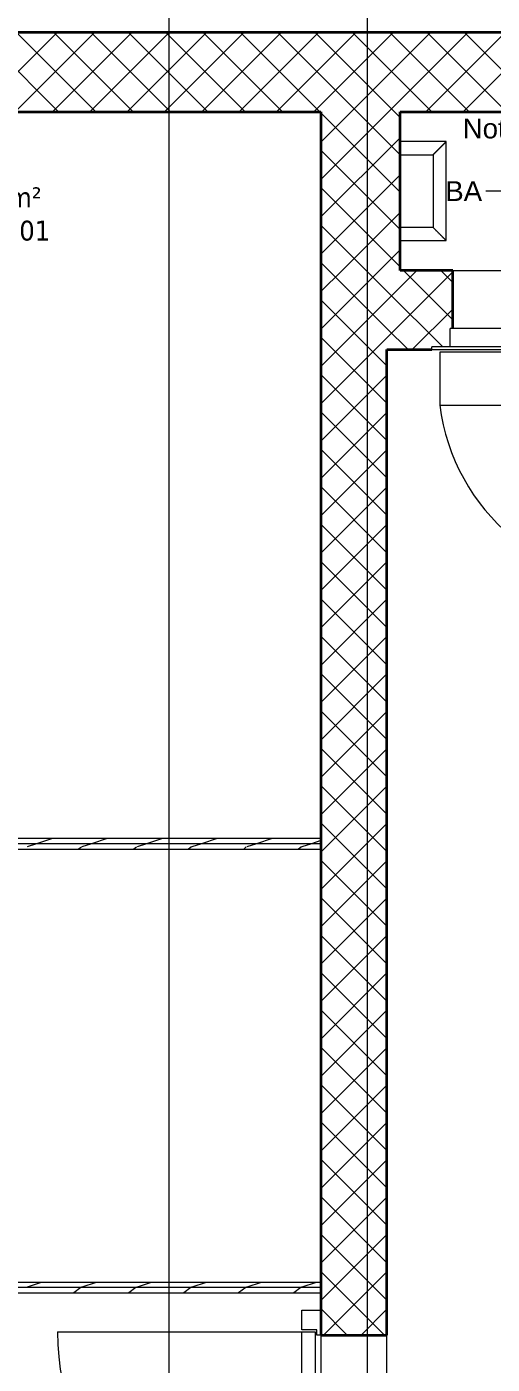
# Model space of a CAD drawing. Extents: x -1907 to 937, y -179 to 966.
# Drawn here: x -356.4 to -321.2, y 793 to 894.2 of the extents above; entities that cross this region are included whole.
import ezdxf
from ezdxf.lldxf.tags import DXFTag

# ---------------------------------------------------------------- set-up
doc = ezdxf.new("R2010")
doc.units = 0
doc.layers.get('0').update_dxf_attribs({"lineweight": 13})
for name, color, linetype, lineweight in [('A-____-NOTE-TEXT', 7, 'Continuous', 9), ('A-AREA-____-IDEN', 7, 'Continuous', 5), ('A-DETL-____-THIN', 7, 'Continuous', 9), ('A-DOOR-____-HDLN', 7, '_Verdeckte Linien_', 9), ('A-DOOR-____-OTLN', 7, 'Continuous', 9), ('A-DOOR-FRAM-MCUT', 7, 'Continuous', 9), ('A-DOOR-FRAM-OTLN', 7, 'Continuous', 9), ('A-DOOR-OPNG-OTLN', 7, 'Continuous', 9), ('A-WALL-____-MCUT', 7, 'Continuous', 35), ('A-WALL-____-PATT', 7, 'Continuous', 35), ('A-WALL-FNSH-MCUT', 7, 'Continuous', 35), ('I-WALL-____-OTLN', 7, 'Continuous', 9), ('S-GRID-____-OTLN', 7, 'Continuous', 5), ('Vertikale Erschließung', 7, 'Continuous', 9)]:
    doc.layers.add(name, color=color, linetype=linetype, lineweight=lineweight)
doc.styles.get("Standard").update_dxf_attribs({"font": 'arial.ttf'})
tags = doc.linetypes.add('_Rasterlinie_', pattern=[0.375, 0.2, -0.05, 0.075, -0.05]).pattern_tags.tags
tags[10:11] = [DXFTag(74, 4), DXFTag(75, 0), DXFTag(340, '0'), DXFTag(46, 1.0), DXFTag(50, 0.0), DXFTag(44, 0.0), DXFTag(45, 0.0)]
tags[8:9] = [DXFTag(74, 4), DXFTag(75, 0), DXFTag(340, '0'), DXFTag(46, 1.0), DXFTag(50, 0.0), DXFTag(44, 0.0), DXFTag(45, 0.0)]
tags[6:7] = [DXFTag(74, 4), DXFTag(75, 0), DXFTag(340, '0'), DXFTag(46, 1.0), DXFTag(50, 0.0), DXFTag(44, 0.0), DXFTag(45, 0.0)]
tags[4:5] = [DXFTag(74, 4), DXFTag(75, 0), DXFTag(340, '0'), DXFTag(46, 1.0), DXFTag(50, 0.0), DXFTag(44, 0.0), DXFTag(45, 0.0)]
tags = doc.linetypes.add('_Verdeckte Linien_', pattern=[0.15, 0.1, -0.05]).pattern_tags.tags
tags[6:7] = [DXFTag(74, 4), DXFTag(75, 0), DXFTag(340, '0'), DXFTag(46, 1.0), DXFTag(50, 0.0), DXFTag(44, 0.0), DXFTag(45, 0.0)]
tags[4:5] = [DXFTag(74, 4), DXFTag(75, 0), DXFTag(340, '0'), DXFTag(46, 1.0), DXFTag(50, 0.0), DXFTag(44, 0.0), DXFTag(45, 0.0)]
tags = doc.linetypes.add('Strich Punkt fein', pattern=[0.2, 0.1, -0.05, 0, -0.05]).pattern_tags.tags
tags[10:11] = [DXFTag(74, 4), DXFTag(75, 0), DXFTag(340, '0'), DXFTag(46, 1.0), DXFTag(50, 0.0), DXFTag(44, 0.0), DXFTag(45, 0.0)]
tags[8:9] = [DXFTag(74, 4), DXFTag(75, 0), DXFTag(340, '0'), DXFTag(46, 1.0), DXFTag(50, 0.0), DXFTag(44, 0.0), DXFTag(45, 0.0)]
tags[6:7] = [DXFTag(74, 4), DXFTag(75, 0), DXFTag(340, '0'), DXFTag(46, 1.0), DXFTag(50, 0.0), DXFTag(44, 0.0), DXFTag(45, 0.0)]
tags[4:5] = [DXFTag(74, 4), DXFTag(75, 0), DXFTag(340, '0'), DXFTag(46, 1.0), DXFTag(50, 0.0), DXFTag(44, 0.0), DXFTag(45, 0.0)]

# ---------------------------------------------------------------- blocks, each defined once
blk = doc.blocks.new('Referenz-A0UJ2810XE', base_point=(-1920.13, -159.41))
at = {"layer": 'A-____-NOTE-TEXT', "color": 0, "linetype": 'Continuous', "lineweight": 5, "ltscale": 0.13}
blk.add_line((-318.66, 881.75), (-321.66, 881.75), dxfattribs=at)
at = {"layer": 'A-DETL-____-THIN', "color": 0, "linetype": 'Continuous', "ltscale": 0.13}
for p, q in [((-311.16, 869.55), (-325.16, 869.55)), ((-325.16, 869.55), (-325.16, 865.55)), ((-325.16, 865.55), (-311.16, 865.55))]:
    blk.add_line(p, q, dxfattribs=at)
at = {"layer": 'A-DOOR-____-HDLN', "color": 0, "linetype": '_Verdeckte Linien_', "ltscale": 0.13}
blk.add_ellipse((-309.66, 867.55), major_axis=(-15.5, -2), ratio=1, start_param=0, end_param=2.96706, dxfattribs=at)
at = {"layer": 'A-DOOR-____-OTLN', "color": 0, "linetype": 'Continuous', "ltscale": 0.13}
for p, q in [((-335.6, 795.41), (-334.6, 795.41)), ((-335.6, 776.89), (-335.6, 795.41)), ((-334.6, 795.41), (-334.6, 776.89))]:
    blk.add_line(p, q, dxfattribs=at)
at = {"layer": 'A-DOOR-____-OTLN', "color": 0, "linetype": 'Strich Punkt fein', "ltscale": 0.13}
for p, q in [((-334.16, 795.15), (-334.16, 777.15)), ((-329.16, 777.15), (-329.16, 795.15))]:
    blk.add_line(p, q, dxfattribs=at)
at = {"layer": 'A-DOOR-FRAM-MCUT', "color": 0, "linetype": 'Continuous', "ltscale": 0.13}
for p, q in [((-335.6, 797.05), (-334.16, 797.05)), ((-335.6, 795.55), (-335.6, 797.05)), ((-334.16, 797.05), (-334.16, 795.15)), ((-334.46, 795.55), (-335.6, 795.55)), ((-334.46, 795.15), (-334.46, 795.55)), ((-334.16, 795.15), (-334.46, 795.15))]:
    blk.add_line(p, q, dxfattribs=at)
at = {"layer": 'A-DOOR-FRAM-OTLN', "color": 0, "linetype": 'Continuous', "ltscale": 0.13}
for p, q in [((-324.36, 869.95), (-324.36, 871.35)), ((-311.96, 871.35), (-324.36, 871.35)), ((-325.76, 869.75), (-325.76, 869.95)), ((-310.56, 869.95), (-325.76, 869.95)), ((-325.76, 869.75), (-310.56, 869.75))]:
    blk.add_line(p, q, dxfattribs=at)
at = {"layer": 'A-DOOR-OPNG-OTLN', "color": 0, "linetype": 'Continuous', "ltscale": 0.13}
blk.add_line((-354.12, 795.41), (-335.6, 795.41), dxfattribs=at)
blk.add_ellipse((-335.6, 795.41), major_axis=(-18.52, 0), ratio=1, start_param=0, end_param=1.570796, dxfattribs=at)
at = {"layer": 'A-WALL-____-MCUT', "color": 0, "linetype": 'Continuous', "ltscale": 0.35}
for p, q in [((256.94, 893.75), (-1656.95, 893.75)), ((-396.96, 887.75), (-334.16, 887.75)), ((-334.16, 887.75), (-334.16, 795.15)), ((-328.16, 887.75), (-312.16, 887.75)), ((-328.16, 875.75), (-328.16, 887.75)), ((-324.16, 875.75), (-328.16, 875.75)), ((-324.16, 871.35), (-324.16, 875.75)), ((-329.16, 795.15), (-329.16, 869.75)), ((-329.16, 869.75), (-325.76, 869.75)), ((-334.16, 795.15), (-329.16, 795.15))]:
    blk.add_line(p, q, dxfattribs=at)
at = {"layer": 'A-WALL-____-MCUT', "color": 0, "linetype": 'Continuous', "lineweight": 9, "ltscale": 0.13}
for p, q in [((-334.16, 832.35), (-388.36, 832.35)), ((-334.16, 798.75), (-388.36, 798.75))]:
    blk.add_line(p, q, dxfattribs=at)
at = {"layer": 'A-WALL-____-PATT', "color": 0, "linetype": 'Continuous', "lineweight": 9, "ltscale": 0.13}
for p, q in [((-360.15, 887.75), (-354.15, 893.75)), ((-354.04, 887.75), (-360.04, 893.75)), ((-357.32, 887.75), (-351.32, 893.75)), ((-351.22, 887.75), (-357.22, 893.75)), ((-354.49, 887.75), (-348.49, 893.75)), ((-348.39, 887.75), (-354.39, 893.75)), ((-351.66, 887.75), (-345.66, 893.75)), ((-345.56, 887.75), (-351.56, 893.75)), ((-348.83, 887.75), (-342.83, 893.75)), ((-342.73, 887.75), (-348.73, 893.75)), ((-346.01, 887.75), (-340.01, 893.75)), ((-339.9, 887.75), (-345.9, 893.75)), ((-343.18, 887.75), (-337.18, 893.75)), ((-337.07, 887.75), (-343.07, 893.75)), ((-340.35, 887.75), (-334.35, 893.75)), ((-334.25, 887.75), (-340.25, 893.75)), ((-337.52, 887.75), (-331.52, 893.75)), ((-331.42, 887.75), (-337.42, 893.75)), ((-334.69, 887.75), (-328.69, 893.75)), ((-328.59, 887.75), (-334.59, 893.75)), ((-331.86, 887.75), (-325.86, 893.75)), ((-325.76, 887.75), (-331.76, 893.75)), ((-329.03, 887.75), (-323.03, 893.75)), ((-322.93, 887.75), (-328.93, 893.75)), ((-326.21, 887.75), (-320.21, 893.75)), ((-320.1, 887.75), (-326.1, 893.75)), ((-323.38, 887.75), (-317.38, 893.75)), ((-317.28, 887.75), (-323.28, 893.75)), ((-334.16, 885.45), (-331.86, 887.75)), ((-334.16, 882.62), (-329.03, 887.75)), ((-328.16, 881.67), (-334.16, 887.67)), ((-328.16, 884.49), (-331.42, 887.75)), ((-328.16, 887.32), (-328.59, 887.75)), ((-334.16, 879.79), (-328.16, 885.79)), ((-328.16, 878.84), (-334.16, 884.84)), ((-334.16, 876.97), (-328.16, 882.97)), ((-328.16, 876.01), (-334.16, 882.01)), ((-332.55, 875.75), (-328.16, 880.14)), ((-330.73, 875.75), (-334.16, 879.18)), ((-329.72, 875.75), (-328.16, 877.31)), ((-333.56, 875.75), (-334.16, 876.35)), ((-334.16, 874.14), (-332.55, 875.75)), ((-334.16, 871.31), (-329.72, 875.75)), ((-329.16, 871.35), (-333.56, 875.75)), ((-329.16, 874.18), (-330.73, 875.75)), ((-329.16, 873.48), (-326.89, 875.75)), ((-324.16, 872.01), (-327.9, 875.75)), ((-324.16, 874.84), (-325.07, 875.75)), ((-329.16, 870.65), (-324.16, 875.65)), ((-324.93, 869.95), (-329.16, 874.18)), ((-329.16, 868.52), (-334.16, 873.52)), ((-334.16, 868.48), (-329.16, 873.48)), ((-327.24, 869.75), (-324.16, 872.82)), ((-329.16, 865.7), (-334.16, 870.7)), ((-327.56, 869.75), (-329.16, 871.35)), ((-334.16, 865.65), (-329.16, 870.65)), ((-329.16, 862.87), (-334.16, 867.87)), ((-334.16, 862.82), (-329.16, 867.82)), ((-329.16, 860.04), (-334.16, 865.04)), ((-334.16, 860), (-329.16, 865)), ((-329.16, 857.21), (-334.16, 862.21)), ((-334.16, 857.17), (-329.16, 862.17)), ((-329.16, 854.38), (-334.16, 859.38)), ((-334.16, 854.34), (-329.16, 859.34)), ((-329.16, 851.55), (-334.16, 856.55)), ((-334.16, 851.51), (-329.16, 856.51)), ((-329.16, 848.72), (-334.16, 853.72)), ((-334.16, 848.68), (-329.16, 853.68)), ((-329.16, 845.9), (-334.16, 850.9)), ((-334.16, 845.85), (-329.16, 850.85)), ((-329.16, 843.07), (-334.16, 848.07)), ((-334.16, 843.03), (-329.16, 848.03)), ((-329.16, 840.24), (-334.16, 845.24)), ((-334.16, 840.2), (-329.16, 845.2)), ((-329.16, 837.41), (-334.16, 842.41)), ((-334.16, 837.37), (-329.16, 842.37)), ((-329.16, 834.58), (-334.16, 839.58)), ((-334.16, 834.54), (-329.16, 839.54)), ((-329.16, 831.75), (-334.16, 836.75)), ((-334.16, 831.71), (-329.16, 836.71)), ((-329.16, 828.93), (-334.16, 833.93)), ((-334.16, 828.88), (-329.16, 833.88)), ((-355.7, 832.35), (-356.42, 832.11)), ((-354.5, 832.75), (-355.7, 832.35)), ((-351.54, 832.35), (-352.26, 832.11)), ((-350.34, 832.75), (-351.54, 832.35)), ((-347.37, 832.35), (-348.09, 832.11)), ((-346.17, 832.75), (-347.37, 832.35)), ((-343.21, 832.35), (-343.93, 832.11)), ((-342.01, 832.75), (-343.21, 832.35)), ((-339.04, 832.35), (-339.76, 832.11)), ((-337.84, 832.75), (-339.04, 832.35)), ((-334.88, 832.35), (-335.6, 832.11)), ((-334.16, 832.59), (-334.88, 832.35)), ((-352.3, 832.1), (-352.51, 831.95)), ((-348.14, 832.1), (-348.34, 831.95)), ((-343.97, 832.11), (-344.18, 831.95)), ((-339.81, 832.11), (-340.01, 831.95)), ((-335.64, 832.11), (-335.85, 831.95)), ((-329.16, 826.1), (-334.16, 831.1)), ((-334.16, 826.05), (-329.16, 831.05)), ((-329.16, 823.27), (-334.16, 828.27)), ((-334.16, 823.23), (-329.16, 828.23)), ((-329.16, 820.44), (-334.16, 825.44)), ((-334.16, 820.4), (-329.16, 825.4)), ((-329.16, 817.61), (-334.16, 822.61)), ((-334.16, 817.57), (-329.16, 822.57)), ((-329.16, 814.78), (-334.16, 819.78)), ((-334.16, 814.74), (-329.16, 819.74)), ((-329.16, 811.95), (-334.16, 816.95)), ((-334.16, 811.91), (-329.16, 816.91)), ((-329.16, 809.13), (-334.16, 814.13)), ((-334.16, 809.08), (-329.16, 814.08)), ((-329.16, 806.3), (-334.16, 811.3)), ((-334.16, 806.26), (-329.16, 811.26)), ((-329.16, 803.47), (-334.16, 808.47)), ((-334.16, 803.43), (-329.16, 808.43)), ((-329.16, 800.64), (-334.16, 805.64)), ((-334.16, 800.6), (-329.16, 805.6)), ((-329.16, 797.81), (-334.16, 802.81)), ((-334.16, 797.77), (-329.16, 802.77)), ((-329.33, 795.15), (-334.16, 799.98)), ((-333.95, 795.15), (-329.16, 799.94)), ((-355.35, 799.15), (-356.42, 798.79)), ((-352.3, 798.79), (-352.35, 798.75)), ((-351.18, 799.15), (-352.26, 798.79)), ((-348.13, 798.79), (-348.18, 798.75)), ((-347.02, 799.15), (-348.09, 798.79)), ((-343.97, 798.79), (-344.02, 798.75)), ((-342.85, 799.15), (-343.93, 798.79)), ((-339.8, 798.79), (-339.85, 798.75)), ((-338.69, 799.15), (-339.76, 798.79)), ((-335.64, 798.79), (-335.69, 798.75)), ((-334.52, 799.15), (-335.6, 798.79)), ((-352.35, 798.75), (-352.88, 798.35)), ((-348.18, 798.75), (-348.72, 798.35)), ((-344.02, 798.75), (-344.55, 798.35)), ((-339.85, 798.75), (-340.39, 798.35)), ((-335.69, 798.75), (-336.22, 798.35)), ((-332.16, 795.15), (-334.16, 797.16)), ((-331.12, 795.15), (-329.16, 797.11))]:
    blk.add_line(p, q, dxfattribs=at)
at = {"layer": 'A-WALL-FNSH-MCUT', "color": 0, "linetype": 'Continuous', "lineweight": 9, "ltscale": 0.13}
for p, q in [((-334.16, 832.75), (-364.16, 832.75)), ((-387.96, 831.95), (-334.16, 831.95)), ((-334.16, 799.15), (-387.96, 799.15)), ((-388.76, 798.35), (-334.16, 798.35))]:
    blk.add_line(p, q, dxfattribs=at)
at = {"layer": 'I-WALL-____-OTLN', "color": 0, "linetype": 'Continuous', "ltscale": 0.13}
blk.add_line((-324.16, 875.75), (-312.16, 875.75), dxfattribs=at)
at = {"layer": 'S-GRID-____-OTLN', "color": 0, "linetype": '_Rasterlinie_', "ltscale": 0.13}
for p, q in [((-345.66, 186.65), (-345.66, 950.47)), ((-330.66, 950.47), (-330.66, 577.14))]:
    blk.add_line(p, q, dxfattribs=at)
at = {"layer": 'Vertikale Erschließung', "color": 0, "linetype": 'Continuous', "ltscale": 0.13}
for p, q in [((-324.66, 885.5), (-328.16, 885.5)), ((-325.33, 884.83), (-325.32, 884.84)), ((-325.33, 884.83), (-325.33, 884.83)), ((-325.32, 884.84), (-325.31, 884.85)), ((-325.32, 884.84), (-325.32, 884.84)), ((-325.31, 884.85), (-325.3, 884.86)), ((-325.31, 884.85), (-325.31, 884.85)), ((-325.3, 884.86), (-325.3, 884.87)), ((-325.3, 884.87), (-325.29, 884.87)), ((-325.29, 884.87), (-325.29, 884.88)), ((-325.29, 884.88), (-325.28, 884.88)), ((-325.28, 884.88), (-325.27, 884.89)), ((-325.27, 884.89), (-325.26, 884.9)), ((-325.27, 884.89), (-325.27, 884.89)), ((-325.26, 884.9), (-325.25, 884.91)), ((-325.26, 884.9), (-325.26, 884.9)), ((-325.25, 884.91), (-325.24, 884.92)), ((-325.25, 884.91), (-325.25, 884.91)), ((-325.24, 884.92), (-325.23, 884.93)), ((-325.24, 884.92), (-325.24, 884.92)), ((-325.23, 884.93), (-325.22, 884.94)), ((-325.23, 884.93), (-325.23, 884.93)), ((-325.22, 884.94), (-325.22, 884.95)), ((-325.22, 884.95), (-325.21, 884.95)), ((-325.21, 884.95), (-325.2, 884.96)), ((-325.2, 884.96), (-325.19, 884.97)), ((-325.2, 884.96), (-325.2, 884.96)), ((-325.19, 884.97), (-325.18, 884.98)), ((-325.19, 884.97), (-325.19, 884.97)), ((-325.18, 884.98), (-325.17, 884.99)), ((-325.18, 884.98), (-325.18, 884.98)), ((-325.17, 884.99), (-325.16, 885)), ((-325.17, 884.99), (-325.17, 884.99)), ((-325.16, 885), (-325.16, 885.01)), ((-325.16, 885.01), (-325.15, 885.01)), ((-325.15, 885.01), (-325.15, 885.02)), ((-325.15, 885.02), (-325.14, 885.02)), ((-325.14, 885.02), (-325.13, 885.03)), ((-325.13, 885.03), (-325.12, 885.04)), ((-325.13, 885.03), (-325.13, 885.03)), ((-325.12, 885.04), (-325.11, 885.05)), ((-325.12, 885.04), (-325.12, 885.04)), ((-325.11, 885.05), (-325.1, 885.06)), ((-325.11, 885.05), (-325.11, 885.05)), ((-325.1, 885.06), (-325.1, 885.07)), ((-325.1, 885.07), (-325.09, 885.07)), ((-325.09, 885.07), (-325.09, 885.08)), ((-325.09, 885.08), (-325.08, 885.08)), ((-325.08, 885.08), (-325.07, 885.09)), ((-325.07, 885.09), (-325.06, 885.1)), ((-325.07, 885.09), (-325.07, 885.09)), ((-325.06, 885.1), (-325.05, 885.11)), ((-325.06, 885.1), (-325.06, 885.1)), ((-325.05, 885.11), (-325.04, 885.12)), ((-325.05, 885.11), (-325.05, 885.11)), ((-325.04, 885.12), (-325.03, 885.13)), ((-325.04, 885.12), (-325.04, 885.12)), ((-325.03, 885.13), (-325.02, 885.14)), ((-325.03, 885.13), (-325.03, 885.13)), ((-325.02, 885.14), (-325.02, 885.15)), ((-325.02, 885.15), (-325.01, 885.15)), ((-325.01, 885.15), (-325.01, 885.16)), ((-325.01, 885.16), (-325, 885.16)), ((-325, 885.16), (-325, 885.17)), ((-325, 885.17), (-324.99, 885.17)), ((-324.99, 885.17), (-324.99, 885.18)), ((-324.99, 885.18), (-324.98, 885.18)), ((-324.98, 885.18), (-324.98, 885.19)), ((-324.98, 885.19), (-324.97, 885.19)), ((-324.97, 885.19), (-324.96, 885.2)), ((-324.96, 885.2), (-324.95, 885.21)), ((-324.96, 885.2), (-324.96, 885.2)), ((-324.95, 885.21), (-324.94, 885.22)), ((-324.95, 885.21), (-324.95, 885.21)), ((-324.94, 885.22), (-324.94, 885.23)), ((-324.94, 885.23), (-324.93, 885.23)), ((-324.94, 885.22), (-324.94, 885.22)), ((-324.93, 885.23), (-324.93, 885.24)), ((-324.93, 885.24), (-324.92, 885.24)), ((-324.92, 885.24), (-324.92, 885.25)), ((-324.92, 885.25), (-324.91, 885.25)), ((-324.91, 885.25), (-324.9, 885.26)), ((-324.91, 885.25), (-324.91, 885.25)), ((-324.9, 885.26), (-324.89, 885.27)), ((-324.9, 885.26), (-324.9, 885.26)), ((-324.89, 885.27), (-324.88, 885.28)), ((-324.89, 885.27), (-324.89, 885.27)), ((-324.88, 885.28), (-324.87, 885.29)), ((-324.88, 885.28), (-324.88, 885.28)), ((-324.87, 885.29), (-324.87, 885.3)), ((-324.87, 885.3), (-324.86, 885.3)), ((-324.87, 885.29), (-324.87, 885.29)), ((-324.86, 885.3), (-324.85, 885.31)), ((-324.86, 885.3), (-324.86, 885.3)), ((-324.85, 885.31), (-324.84, 885.32)), ((-324.84, 885.32), (-324.83, 885.33)), ((-324.83, 885.33), (-324.82, 885.34)), ((-324.82, 885.34), (-324.82, 885.35)), ((-324.82, 885.35), (-324.81, 885.35)), ((-324.81, 885.35), (-324.8, 885.36)), ((-324.8, 885.36), (-324.8, 885.37)), ((-324.8, 885.37), (-324.79, 885.37)), ((-324.8, 885.36), (-324.8, 885.36)), ((-324.79, 885.37), (-324.79, 885.38)), ((-324.79, 885.38), (-324.78, 885.38)), ((-324.79, 885.37), (-324.79, 885.37)), ((-324.78, 885.38), (-324.77, 885.39)), ((-324.78, 885.38), (-324.78, 885.38)), ((-324.77, 885.39), (-324.76, 885.4)), ((-324.77, 885.39), (-324.77, 885.39)), ((-324.77, 885.39), (-324.77, 885.39)), ((-324.76, 885.4), (-324.75, 885.41)), ((-324.76, 885.4), (-324.76, 885.4)), ((-324.75, 885.41), (-324.75, 885.42)), ((-324.75, 885.42), (-324.74, 885.42)), ((-324.74, 885.42), (-324.73, 885.43)), ((-324.73, 885.43), (-324.72, 885.44)), ((-324.73, 885.43), (-324.73, 885.43)), ((-324.72, 885.44), (-324.71, 885.45)), ((-324.72, 885.44), (-324.72, 885.44)), ((-324.71, 885.45), (-324.7, 885.46)), ((-324.71, 885.45), (-324.71, 885.45)), ((-324.7, 885.46), (-324.7, 885.47)), ((-324.7, 885.47), (-324.69, 885.47)), ((-324.7, 885.46), (-324.7, 885.46)), ((-324.69, 885.47), (-324.68, 885.48)), ((-324.69, 885.47), (-324.69, 885.47)), ((-324.68, 885.48), (-324.67, 885.49)), ((-324.68, 885.48), (-324.68, 885.48)), ((-324.68, 885.48), (-324.68, 885.48)), ((-324.67, 885.49), (-324.67, 885.5)), ((-324.67, 885.5), (-324.66, 885.5)), ((-324.67, 885.49), (-324.67, 885.49)), ((-324.66, 878), (-324.66, 885.5)), ((-324.66, 885.5), (-324.66, 885.5)), ((-324.66, 885.5), (-324.66, 885.5)), ((-328.16, 884.5), (-325.66, 884.5)), ((-325.66, 884.5), (-325.65, 884.51)), ((-325.66, 884.5), (-325.66, 879)), ((-325.66, 884.5), (-325.66, 884.5)), ((-325.66, 884.5), (-325.66, 884.5)), ((-325.66, 884.5), (-325.66, 884.5)), ((-325.65, 884.51), (-325.64, 884.52)), ((-325.65, 884.51), (-325.65, 884.51)), ((-325.64, 884.52), (-325.63, 884.53)), ((-325.64, 884.52), (-325.64, 884.52)), ((-325.64, 884.52), (-325.64, 884.52)), ((-325.63, 884.53), (-325.62, 884.54)), ((-325.63, 884.53), (-325.63, 884.53)), ((-325.63, 884.53), (-325.63, 884.53)), ((-325.62, 884.54), (-325.61, 884.55)), ((-325.62, 884.54), (-325.62, 884.54)), ((-325.61, 884.55), (-325.6, 884.56)), ((-325.61, 884.55), (-325.61, 884.55)), ((-325.6, 884.56), (-325.59, 884.57)), ((-325.6, 884.56), (-325.6, 884.56)), ((-325.59, 884.57), (-325.58, 884.58)), ((-325.59, 884.57), (-325.59, 884.57)), ((-325.58, 884.58), (-325.57, 884.59)), ((-325.58, 884.58), (-325.58, 884.58)), ((-325.57, 884.59), (-325.56, 884.6)), ((-325.56, 884.6), (-325.55, 884.61)), ((-325.56, 884.6), (-325.56, 884.6)), ((-325.55, 884.61), (-325.54, 884.62)), ((-325.55, 884.61), (-325.55, 884.61)), ((-325.55, 884.61), (-325.55, 884.61)), ((-325.54, 884.62), (-325.53, 884.63)), ((-325.54, 884.62), (-325.54, 884.62)), ((-325.54, 884.62), (-325.54, 884.62)), ((-325.53, 884.63), (-325.53, 884.64)), ((-325.53, 884.64), (-325.52, 884.64)), ((-325.53, 884.63), (-325.53, 884.63)), ((-325.52, 884.64), (-325.51, 884.65)), ((-325.52, 884.64), (-325.52, 884.64)), ((-325.51, 884.65), (-325.5, 884.66)), ((-325.51, 884.65), (-325.51, 884.65)), ((-325.5, 884.66), (-325.49, 884.67)), ((-325.49, 884.67), (-325.48, 884.68)), ((-325.48, 884.68), (-325.47, 884.69)), ((-325.47, 884.69), (-325.47, 884.7)), ((-325.47, 884.7), (-325.46, 884.7)), ((-325.46, 884.7), (-325.45, 884.71)), ((-325.45, 884.71), (-325.44, 884.72)), ((-325.44, 884.72), (-325.43, 884.73)), ((-325.43, 884.73), (-325.42, 884.74)), ((-325.42, 884.74), (-325.41, 884.75)), ((-325.41, 884.75), (-325.4, 884.76)), ((-325.41, 884.75), (-325.41, 884.75)), ((-325.4, 884.76), (-325.39, 884.77)), ((-325.4, 884.76), (-325.4, 884.76)), ((-325.39, 884.77), (-325.38, 884.78)), ((-325.39, 884.77), (-325.39, 884.77)), ((-325.38, 884.78), (-325.37, 884.79)), ((-325.38, 884.78), (-325.38, 884.78)), ((-325.37, 884.79), (-325.36, 884.8)), ((-325.37, 884.79), (-325.37, 884.79)), ((-325.36, 884.8), (-325.35, 884.81)), ((-325.36, 884.8), (-325.36, 884.8)), ((-325.35, 884.81), (-325.34, 884.82)), ((-325.35, 884.81), (-325.35, 884.81)), ((-325.34, 884.82), (-325.33, 884.83)), ((-325.34, 884.82), (-325.34, 884.82)), ((-325.66, 879), (-328.16, 879)), ((-325.66, 879), (-325.66, 879)), ((-325.66, 879), (-325.66, 879)), ((-325.66, 879), (-325.66, 879)), ((-325.66, 879), (-325.65, 878.99)), ((-325.65, 878.99), (-325.65, 878.99)), ((-325.65, 878.99), (-325.64, 878.98)), ((-325.64, 878.98), (-325.64, 878.98)), ((-325.64, 878.98), (-325.64, 878.98)), ((-325.64, 878.98), (-325.63, 878.97)), ((-325.63, 878.97), (-325.63, 878.97)), ((-325.63, 878.97), (-325.63, 878.97)), ((-325.63, 878.97), (-325.62, 878.96)), ((-325.62, 878.96), (-325.62, 878.96)), ((-325.62, 878.96), (-325.61, 878.95)), ((-325.61, 878.95), (-325.61, 878.95)), ((-325.61, 878.95), (-325.6, 878.94)), ((-325.6, 878.94), (-325.6, 878.94)), ((-325.6, 878.94), (-325.59, 878.93)), ((-325.59, 878.93), (-325.59, 878.93)), ((-325.59, 878.93), (-325.58, 878.92)), ((-325.58, 878.92), (-325.58, 878.92)), ((-325.58, 878.92), (-325.57, 878.91)), ((-325.57, 878.91), (-325.56, 878.9)), ((-325.56, 878.9), (-325.56, 878.9)), ((-325.56, 878.9), (-325.55, 878.89)), ((-325.55, 878.89), (-325.55, 878.89)), ((-325.55, 878.89), (-325.55, 878.89)), ((-325.55, 878.89), (-325.54, 878.88)), ((-325.54, 878.88), (-325.54, 878.88)), ((-325.54, 878.88), (-325.54, 878.88)), ((-325.54, 878.88), (-325.53, 878.87)), ((-325.53, 878.87), (-325.53, 878.87)), ((-325.53, 878.87), (-325.53, 878.86)), ((-325.53, 878.86), (-325.52, 878.86)), ((-325.52, 878.86), (-325.52, 878.86)), ((-325.52, 878.86), (-325.51, 878.85)), ((-325.51, 878.85), (-325.51, 878.85)), ((-325.51, 878.85), (-325.5, 878.84)), ((-325.5, 878.84), (-325.49, 878.83)), ((-325.49, 878.83), (-325.48, 878.82)), ((-325.48, 878.82), (-325.47, 878.81)), ((-325.47, 878.81), (-325.47, 878.8)), ((-325.47, 878.8), (-325.46, 878.8)), ((-325.46, 878.8), (-325.45, 878.79)), ((-325.45, 878.79), (-325.44, 878.78)), ((-325.44, 878.78), (-325.43, 878.77)), ((-325.43, 878.77), (-325.42, 878.76)), ((-325.42, 878.76), (-325.41, 878.75)), ((-328.16, 878), (-324.66, 878)), ((-325.41, 878.75), (-325.41, 878.75)), ((-325.41, 878.75), (-325.4, 878.74)), ((-325.4, 878.74), (-325.4, 878.74)), ((-325.4, 878.74), (-325.39, 878.73)), ((-325.39, 878.73), (-325.39, 878.73)), ((-325.39, 878.73), (-325.38, 878.72)), ((-325.38, 878.72), (-325.38, 878.72)), ((-325.38, 878.72), (-325.37, 878.71)), ((-325.37, 878.71), (-325.37, 878.71)), ((-325.37, 878.71), (-325.36, 878.7)), ((-325.36, 878.7), (-325.36, 878.7)), ((-325.36, 878.7), (-325.35, 878.69)), ((-325.35, 878.69), (-325.35, 878.69)), ((-325.35, 878.69), (-325.34, 878.68)), ((-325.34, 878.68), (-325.34, 878.68)), ((-325.34, 878.68), (-325.33, 878.67)), ((-325.33, 878.67), (-325.33, 878.67)), ((-325.33, 878.67), (-325.32, 878.66)), ((-325.32, 878.66), (-325.32, 878.66)), ((-325.32, 878.66), (-325.31, 878.65)), ((-325.31, 878.65), (-325.31, 878.65)), ((-325.31, 878.65), (-325.3, 878.64)), ((-325.3, 878.64), (-325.3, 878.63)), ((-325.3, 878.63), (-325.29, 878.63)), ((-325.29, 878.63), (-325.29, 878.62)), ((-325.29, 878.62), (-325.28, 878.62)), ((-325.28, 878.62), (-325.27, 878.61)), ((-325.27, 878.61), (-325.27, 878.61)), ((-325.27, 878.61), (-325.26, 878.6)), ((-325.26, 878.6), (-325.26, 878.6)), ((-325.26, 878.6), (-325.25, 878.59)), ((-325.25, 878.59), (-325.25, 878.59)), ((-325.25, 878.59), (-325.24, 878.58)), ((-325.24, 878.58), (-325.24, 878.58)), ((-325.24, 878.58), (-325.23, 878.57)), ((-325.23, 878.57), (-325.23, 878.57)), ((-325.23, 878.57), (-325.22, 878.56)), ((-325.22, 878.56), (-325.22, 878.55)), ((-325.22, 878.55), (-325.21, 878.55)), ((-325.21, 878.55), (-325.2, 878.54)), ((-325.2, 878.54), (-325.2, 878.54)), ((-325.2, 878.54), (-325.19, 878.53)), ((-325.19, 878.53), (-325.19, 878.53)), ((-325.19, 878.53), (-325.18, 878.52)), ((-325.18, 878.52), (-325.18, 878.52)), ((-325.18, 878.52), (-325.17, 878.51)), ((-325.17, 878.51), (-325.17, 878.51)), ((-325.17, 878.51), (-325.16, 878.5)), ((-325.16, 878.5), (-325.16, 878.49)), ((-325.16, 878.49), (-325.15, 878.49)), ((-325.15, 878.49), (-325.15, 878.48)), ((-325.15, 878.48), (-325.14, 878.48)), ((-325.14, 878.48), (-325.13, 878.47)), ((-325.13, 878.47), (-325.13, 878.47)), ((-325.13, 878.47), (-325.12, 878.46)), ((-325.12, 878.46), (-325.12, 878.46)), ((-325.12, 878.46), (-325.11, 878.45)), ((-325.11, 878.45), (-325.11, 878.45)), ((-325.11, 878.45), (-325.1, 878.44)), ((-325.1, 878.44), (-325.1, 878.43)), ((-325.1, 878.43), (-325.09, 878.43)), ((-325.09, 878.43), (-325.09, 878.42)), ((-325.09, 878.42), (-325.08, 878.42)), ((-325.08, 878.42), (-325.07, 878.41)), ((-325.07, 878.41), (-325.07, 878.41)), ((-325.07, 878.41), (-325.06, 878.4)), ((-325.06, 878.4), (-325.06, 878.4)), ((-325.06, 878.4), (-325.05, 878.39)), ((-325.05, 878.39), (-325.05, 878.39)), ((-325.05, 878.39), (-325.04, 878.38)), ((-325.04, 878.38), (-325.04, 878.38)), ((-325.04, 878.38), (-325.03, 878.37)), ((-325.03, 878.37), (-325.03, 878.37)), ((-325.03, 878.37), (-325.02, 878.36)), ((-325.02, 878.36), (-325.02, 878.36)), ((-325.02, 878.36), (-325.01, 878.35)), ((-325.01, 878.35), (-325.01, 878.34)), ((-325.01, 878.34), (-325, 878.34)), ((-325, 878.34), (-325, 878.33)), ((-325, 878.33), (-324.99, 878.33)), ((-324.99, 878.33), (-324.99, 878.32)), ((-324.99, 878.32), (-324.98, 878.32)), ((-324.98, 878.32), (-324.98, 878.31)), ((-324.98, 878.31), (-324.97, 878.31)), ((-324.97, 878.31), (-324.96, 878.3)), ((-324.96, 878.3), (-324.96, 878.3)), ((-324.96, 878.3), (-324.95, 878.29)), ((-324.95, 878.29), (-324.95, 878.29)), ((-324.95, 878.29), (-324.95, 878.28)), ((-324.95, 878.28), (-324.94, 878.28)), ((-324.94, 878.28), (-324.94, 878.27)), ((-324.94, 878.27), (-324.93, 878.27)), ((-324.93, 878.27), (-324.93, 878.26)), ((-324.93, 878.26), (-324.92, 878.26)), ((-324.92, 878.26), (-324.92, 878.25)), ((-324.92, 878.25), (-324.91, 878.25)), ((-324.91, 878.25), (-324.91, 878.25)), ((-324.91, 878.25), (-324.9, 878.24)), ((-324.9, 878.24), (-324.9, 878.24)), ((-324.9, 878.24), (-324.89, 878.23)), ((-324.89, 878.23), (-324.89, 878.23)), ((-324.89, 878.23), (-324.88, 878.22)), ((-324.88, 878.22), (-324.88, 878.22)), ((-324.88, 878.22), (-324.87, 878.21)), ((-324.87, 878.21), (-324.87, 878.21)), ((-324.87, 878.21), (-324.87, 878.2)), ((-324.87, 878.2), (-324.86, 878.2)), ((-324.86, 878.2), (-324.86, 878.2)), ((-324.86, 878.2), (-324.85, 878.19)), ((-324.85, 878.19), (-324.84, 878.18)), ((-324.84, 878.18), (-324.83, 878.17)), ((-324.83, 878.17), (-324.82, 878.16)), ((-324.82, 878.16), (-324.82, 878.15)), ((-324.82, 878.15), (-324.81, 878.15)), ((-324.81, 878.15), (-324.8, 878.14)), ((-324.8, 878.14), (-324.8, 878.14)), ((-324.8, 878.14), (-324.8, 878.14)), ((-324.8, 878.14), (-324.79, 878.13)), ((-324.79, 878.13), (-324.79, 878.13)), ((-324.79, 878.13), (-324.79, 878.12)), ((-324.79, 878.12), (-324.78, 878.12)), ((-324.78, 878.12), (-324.78, 878.12)), ((-324.78, 878.12), (-324.77, 878.11)), ((-324.77, 878.11), (-324.77, 878.11)), ((-324.77, 878.11), (-324.77, 878.11)), ((-324.77, 878.11), (-324.76, 878.1)), ((-324.76, 878.1), (-324.76, 878.1)), ((-324.76, 878.1), (-324.75, 878.09)), ((-324.75, 878.09), (-324.75, 878.08)), ((-324.75, 878.08), (-324.74, 878.08)), ((-324.74, 878.08), (-324.73, 878.07)), ((-324.73, 878.07), (-324.73, 878.07)), ((-324.73, 878.07), (-324.72, 878.06)), ((-324.72, 878.06), (-324.72, 878.06)), ((-324.72, 878.06), (-324.71, 878.05)), ((-324.71, 878.05), (-324.71, 878.05)), ((-324.71, 878.05), (-324.7, 878.04)), ((-324.7, 878.04), (-324.7, 878.04)), ((-324.7, 878.04), (-324.7, 878.03)), ((-324.7, 878.03), (-324.69, 878.03)), ((-324.69, 878.03), (-324.69, 878.03)), ((-324.69, 878.03), (-324.68, 878.02)), ((-324.68, 878.02), (-324.68, 878.02)), ((-324.68, 878.02), (-324.68, 878.02)), ((-324.68, 878.02), (-324.67, 878.01)), ((-324.67, 878.01), (-324.67, 878.01)), ((-324.67, 878.01), (-324.67, 878)), ((-324.67, 878), (-324.66, 878)), ((-324.66, 878), (-324.66, 878)), ((-324.66, 878), (-324.66, 878))]:
    blk.add_line(p, q, dxfattribs=at)
at = {"layer": 'A-____-NOTE-TEXT', "color": 0, "linetype": 'Continuous', "lineweight": 5, "ltscale": 0.13, "char_height": 1.5, "attachment_point": 1}
for s, insert in [('{\\fArial;Notausstieg}', (-323.42, 887.24)), ('{\\fArial;BA}', (-324.74, 882.5))]:
    blk.add_mtext(s, dxfattribs=dict(at, insert=insert))
at = {"layer": 'A-AREA-____-IDEN', "color": 0, "linetype": 'Continuous', "ltscale": 0.13, "char_height": 1.5, "attachment_point": 1}
for s, insert in [('{\\W0.9;\\fVerdana;4.13 m²}', (-362.57, 882.03)), ('{\\W0.9;\\fVerdana;U1-0601}', (-362.57, 879.51))]:
    blk.add_mtext(s, dxfattribs=dict(at, insert=insert))

msp = doc.modelspace()

# ---------------------------------------------------------------- block references
at = {"color": 9, "lineweight": 25, "ltscale": 0.25, "true_color": 0xc0c0c0}
msp.add_blockref('Referenz-A0UJ2810XE', (-1920.13, -159.41), dxfattribs=at)

doc.saveas('drawing.dxf')
